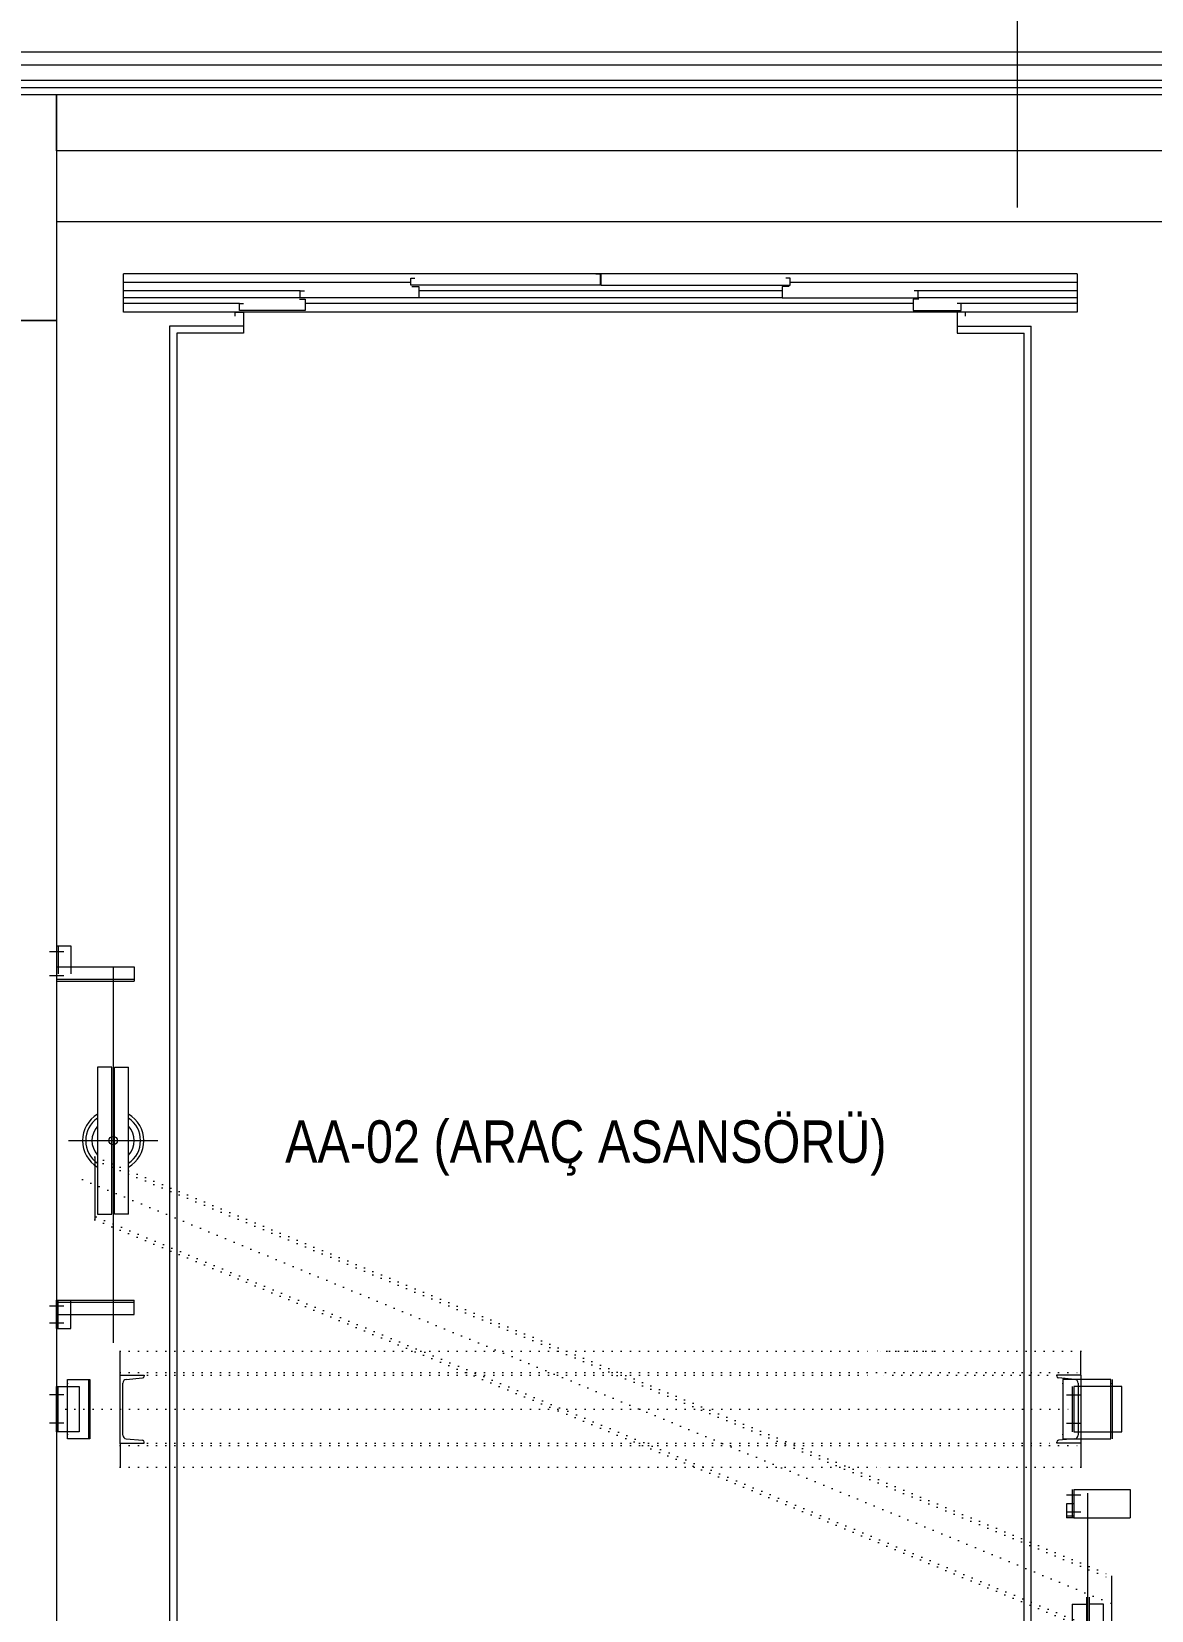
# Model space of a CAD drawing. Extents: x -2365 to 41970, y -230 to 8114.
# Drawn here: x 10667 to 11063, y 3356 to 3915 of the extents above; entities that cross this region are included whole.
import ezdxf

# ---------------------------------------------------------------- set-up
doc = ezdxf.new("R2010")
doc.units = 0
doc.header["$LTSCALE"] = 25
doc.linetypes.add('DOT2', pattern=[0.125, 0, -0.125])
doc.layers.get('0').update_dxf_attribs({"color": 9, "lineweight": 9})
for name, color, linetype, lineweight in [('00', 9, 'Continuous', 9), ('01', 9, 'Continuous', 9), ('06D', 9, 'Continuous', 9), ('10A', 9, 'Continuous', 9), ('20', 9, 'DOT2', 9), ('21', 9, 'Continuous', 9), ('24', 9, 'Continuous', 9), ('33', 9, 'BATTING', 9)]:
    doc.layers.add(name, color=color, linetype=linetype, lineweight=lineweight)
doc.styles.add('MuuM_TEXT-STANDART', font='ARIALN.TTF')
doc.linetypes.add('BATTING', pattern='A,0.0001,-0.1,[134,ltypeshp.shx,S=0.1,R=0,X=-0.1,Y=0],-0.2,[134,ltypeshp.shx,S=0.1,R=180,X=0.1,Y=0],-0.1', length=0.4001)

# ---------------------------------------------------------------- blocks, each defined once
blk = doc.blocks.new('p-kolon-80x80-vw')
at = {"layer": '01'}
blk.add_lwpolyline([(-40, -40), (-40, 40), (40, 40), (40, -40)], close=True, dxfattribs=at)
blk = doc.blocks.new('NPU240')
for p, q in [((0, -120), (0, 120)), ((0, 120), (85, 120)), ((85, 120), (85, 116.7)), ((9.5, -92.2), (9.5, 92.2)), ((21.4, 105.2), (79.1, 110.2)), ((21.4, -105.2), (79.1, -110.2)), ((0, -120), (85, -120)), ((85, -120), (85, -116.7))]:
    blk.add_line(p, q)
for centre, radius, start, end in [((78.5, 116.7), 6.5, 275, 0), ((22.5, 92.2), 13, 95, 180), ((22.5, -92.2), 13, 180, 265), ((78.5, -116.7), 6.5, 0, 85)]:
    blk.add_arc(centre, radius, start, end)
blk = doc.blocks.new('asansr-acilmayan')
for p in [(1926.2, 24884.45), (1926.2, 24884.45), (1926.2, 24884.45), (1926.2, 24866.45)]:
    blk.add_point(p)
at = {"layer": '06D'}
for p, q in [((1593.7, 25263.7), (1593.7, 25277.2)), ((1931.2, 25277.2), (1593.7, 25277.2)), ((1695.35, 25274.2), (1593.7, 25274.2)), ((1931.2, 25274.2), (1829.65, 25274.2)), ((1931.2, 25277.2), (1931.2, 25263.7)), ((1656.2, 25271.2), (1593.7, 25271.2)), ((1656.2, 25268.7), (1593.7, 25268.7)), ((1634.7, 25266.7), (1593.7, 25266.7)), ((1873.2, 25266.7), (1658, 25266.7)), ((1826.8, 25271.2), (1698.2, 25271.2)), ((1826.8, 25268.7), (1698.2, 25268.7)), ((1931.2, 25271.2), (1875, 25271.2)), ((1931.2, 25268.7), (1875, 25268.7)), ((1931.2, 25266.7), (1890.2, 25266.7)), ((1931.2, 25263.7), (1593.7, 25263.7)), ((1610, 25258.7), (1610, 24624.2)), ((1636.2, 25258.7), (1610, 25258.7)), ((1612.5, 25256.2), (1612.5, 24626.7)), ((1636.2, 25256.2), (1612.5, 25256.2)), ((1636.2, 25258.7), (1636.2, 25256.2)), ((1888.7, 25258.7), (1888.7, 25256.2)), ((1888.7, 25258.7), (1915, 25258.7)), ((1888.7, 25256.2), (1912.5, 25256.2)), ((1912.5, 24626.7), (1912.5, 25256.2)), ((1915, 24624.2), (1915, 25258.7)), ((1570, 25039.45), (1575, 25039.45)), ((1570, 25039.45), (1570, 25029.45)), ((1570.5, 25039.45), (1570.5, 25029.45)), ((1575, 25039.45), (1575, 25029.45)), ((1567.5, 25037.45), (1572.5, 25037.45)), ((1567.5, 25028.95), (1572.5, 25028.95)), ((1570, 25031.95), (1597.5, 25031.95)), ((1570, 25027.55), (1597.5, 25027.55)), ((1570, 25026.95), (1597.5, 25026.95)), ((1570, 25026.95), (1575, 25026.95)), ((1590, 25031.95), (1590, 24898.95)), ((1597.5, 25031.95), (1597.5, 25026.95)), ((1584.5, 24996.45), (1584.5, 24944.45)), ((1589.5, 24996.45), (1584.5, 24996.45)), ((1589.5, 24944.45), (1589.5, 24996.45)), ((1590.5, 24944.45), (1590.5, 24996.45)), ((1590.5, 24996.45), (1595.5, 24996.45)), ((1595.5, 24944.45), (1595.5, 24996.45)), ((1574.15, 24970.45), (1605.85, 24970.45)), ((1583.54, 24964.75), (1583.57, 24942.45)), ((1584.5, 24944.45), (1589.5, 24944.45)), ((1595.5, 24944.45), (1590.5, 24944.45)), ((1567.5, 24911.95), (1572.5, 24911.95)), ((1570, 24913.95), (1597.5, 24913.95)), ((1570, 24903.95), (1570, 24913.95)), ((1570, 24913.95), (1575, 24913.95)), ((1570, 24913.35), (1597.5, 24913.35)), ((1570.5, 24903.95), (1570.5, 24913.95)), ((1575, 24903.95), (1575, 24913.95)), ((1597.5, 24908.95), (1597.5, 24913.95)), ((1567.5, 24905.95), (1572.5, 24905.95)), ((1570, 24908.95), (1597.5, 24908.95)), ((1570, 24903.95), (1575, 24903.95)), ((1592.5, 24887.45), (1592.5, 24895.95)), ((1932.5, 24887.45), (1932.5, 24895.95)), ((1570, 24867.45), (1570, 24883.45)), ((1570, 24883.45), (1578, 24883.45)), ((1570.5, 24867.45), (1570.5, 24883.45)), ((1573.8, 24864.95), (1573.8, 24885.95)), ((1573.8, 24885.95), (1581.8, 24885.95)), ((1578, 24883.45), (1578, 24867.45)), ((1581.3, 24885.95), (1581.3, 24864.95)), ((1581.8, 24885.95), (1581.8, 24864.95)), ((1926.2, 24885.95), (1926.2, 24864.95)), ((1943.2, 24885.95), (1926.2, 24885.95)), ((1929.5, 24883.45), (1929.5, 24867.45)), ((1947, 24883.45), (1930, 24883.45)), ((1930, 24883.45), (1930, 24867.45)), ((1943.2, 24864.95), (1943.2, 24885.95)), ((1943.7, 24864.95), (1943.7, 24885.95)), ((1947, 24867.45), (1947, 24883.45)), ((1572.5, 24880.45), (1567.5, 24880.45)), ((1927.5, 24880.45), (1932.5, 24880.45)), ((1572.5, 24870.45), (1567.5, 24870.45)), ((1927.5, 24870.45), (1932.5, 24870.45)), ((1578, 24867.45), (1570, 24867.45)), ((1581.8, 24864.95), (1573.8, 24864.95)), ((1926.2, 24864.95), (1943.2, 24864.95)), ((1930, 24867.45), (1947, 24867.45)), ((1592.5, 24863.45), (1592.5, 24854.95)), ((1932.5, 24863.45), (1932.5, 24854.95)), ((1932.5, 24844.95), (1927.5, 24844.95)), ((1929.5, 24846.95), (1929.5, 24836.95)), ((1930, 24846.95), (1930, 24836.95)), ((1930, 24846.95), (1950, 24846.95)), ((1935, 24712.7), (1935, 24845.7)), ((1950, 24846.95), (1950, 24836.95)), ((1930, 24841.95), (1927.5, 24841.95)), ((1927.5, 24841.95), (1927.5, 24836.95)), ((1932.5, 24838.95), (1927.5, 24838.95)), ((1930, 24837.55), (1927.5, 24837.55)), ((1930, 24836.95), (1927.5, 24836.95)), ((1930, 24836.95), (1950, 24836.95)), ((1943.45, 24794.17), (1943.45, 24816.46)), ((1934.5, 24808.95), (1934.5, 24756.95)), ((1935.5, 24808.95), (1935.5, 24756.95)), ((1929.5, 24806.45), (1929.5, 24754.45)), ((1929.5, 24806.45), (1934.5, 24806.45)), ((1940.5, 24806.45), (1935.5, 24806.45)), ((1940.5, 24754.45), (1940.5, 24806.45))]:
    blk.add_line(p, q, dxfattribs=at)
for points in [[(1695.7, 25272.7), (1698.2, 25272.7), (1698.2, 25268.7), (1656.2, 25268.7), (1656.2, 25271.2), (1657.7, 25271.2)], [(1760.85, 25277.2), (1762.35, 25277.2), (1762.35, 25273.2), (1695.35, 25273.2), (1695.35, 25275.7), (1696.85, 25275.7)], [(1764.15, 25277.2), (1762.65, 25277.2), (1762.65, 25273.2), (1829.65, 25273.2), (1829.65, 25275.7), (1828.15, 25275.7)], [(1829.3, 25272.7), (1826.8, 25272.7), (1826.8, 25268.7), (1875, 25268.7), (1875, 25271.2), (1873.5, 25271.2)], [(1656, 25268.2), (1658, 25268.2), (1658, 25264.2), (1634.7, 25264.2), (1634.7, 25266.7), (1636.2, 25266.7)], [(1875.2, 25268.2), (1873.2, 25268.2), (1873.2, 25264.2), (1890.2, 25264.2), (1890.2, 25266.7), (1888.7, 25266.7)], [(1633.2, 25262.2), (1633.2, 25263.7), (1636.2, 25263.7), (1636.2, 25258.7)], [(1891.7, 25262.2), (1891.7, 25263.7), (1888.7, 25263.7), (1888.7, 25258.7)]]:
    blk.add_lwpolyline(points, dxfattribs=at)
blk.add_circle((1590, 24970.45), 1.5, dxfattribs=at)
for radius, start, end in [(10.85, 120.4584, 239.5416), (9.7, 124.542, 235.458), (10.85, 300.4584, 59.5416), (9.7, 304.542, 55.458), (7.5, 137.1666, 222.8334), (7.5, 317.1666, 42.8334)]:
    blk.add_arc((1590, 24970.45), radius, start, end, dxfattribs=at)
for p in [(1573.8, 24884.45), (1943.2, 24884.45), (1573.8, 24866.45), (1573.8, 24866.45), (1573.8, 24866.45), (1581.8, 24866.45)]:
    blk.add_point(p, dxfattribs=at)
at = {"layer": '20'}
for p, q in [((1583.54, 24963.56), (1943.02, 24815.45)), ((1583.57, 24964.74), (1943.45, 24816.46)), ((1579.13, 24956.66), (1943.45, 24806.57)), ((1584, 24943.47), (1943.45, 24795.37)), ((1583.57, 24942.45), (1943.45, 24794.17)), ((1592.5, 24895.95), (1860, 24895.95)), ((1880, 24895.95), (1860, 24895.95)), ((1932.5, 24895.95), (1860, 24895.95)), ((1592.5, 24888.35), (1932.5, 24888.35)), ((1592.5, 24887.45), (1860, 24887.45)), ((1924, 24887.45), (1860, 24887.45)), ((1570, 24875.45), (1930, 24875.45)), ((1592.5, 24863.45), (1924, 24863.45)), ((1592.5, 24862.55), (1932.5, 24862.55)), ((1592.5, 24854.95), (1862.5, 24854.95)), ((1932.5, 24854.95), (1860, 24854.95))]:
    blk.add_line(p, q, dxfattribs=at)
at = {"layer": '06D', "xscale": 0.0999999999985448, "yscale": 0.0999999999985448, "zscale": 0.0999999999985448}
blk.add_blockref('NPU240', (1592.5, 24875.45), dxfattribs=at)
at = {"layer": '06D', "xscale": 0.0999999999985448, "yscale": 0.0999999999985448, "zscale": 0.0999999999985448, "rotation": 180}
blk.add_blockref('NPU240', (1932.5, 24875.45), dxfattribs=at)
blk = doc.blocks.new('p-aks_vw')
at = {"layer": '24', "ltscale": 2}
blk.add_lwpolyline([(3620, 3837.5), (3620, 3540)], dxfattribs=at)

msp = doc.modelspace()

# ---------------------------------------------------------------- linework, layer by layer
at = {"layer": '00'}
for points in [[(11395.84, 3142.5), (11039.04, 3142.5), (11039.04, 3157.5), (11105.84, 3157.5), (11105.84, 3347.5), (11075.84, 3347.5), (11075.84, 3872.5), (10675.84, 3872.5), (10675.84, 3892.5), (11395.84, 3892.5), (11395.84, 3872.5), (11090.84, 3872.5), (11090.84, 3362.5), (11460.84, 3362.5), (11460.84, 3812.5), (11475.84, 3812.5), (11475.84, 3192.5), (11460.84, 3192.5), (11460.84, 3347.5), (11335.84, 3347.5), (11335.84, 3157.5), (11395.84, 3157.5), (11395.84, 3142.5)], [(10660.84, 3542.5), (10640.84, 3542.5), (10640.84, 3557.5), (10660.84, 3557.5), (10660.84, 3812.5), (10670.84, 3812.5), (10675.84, 3812.5), (10675.84, 3192.5), (10660.84, 3192.5), (10660.84, 3542.5)]]:
    msp.add_lwpolyline(points, dxfattribs=at)
at = {"layer": '06D'}
for points in [[(12297.51, 207.5), (11450.84, 207.5), (11450.84, 307.5), (7390.84, 307.5), (7390.84, 1357.5), (9790.84, 1357.5), (9790.84, 3897.5), (11450.84, 3897.5), (11450.84, 3997.5), (12297.51, 3997.5)], [(10675.84, 3847.5), (11075.84, 3847.5)]]:
    msp.add_lwpolyline(points, dxfattribs=at)
at = {"layer": '10A'}
msp.add_lwpolyline([(11438.59, 3907.5), (9789.09, 3907.5), (9789.09, 3903), (11438.59, 3903)], close=True, dxfattribs=at)
at = {"layer": '33', "ltscale": 0.2}
msp.add_lwpolyline([(9793.34, 3110.3), (9793.34, 3895), (11453.34, 3895), (11453.34, 3995), (11761.14, 3995)], dxfattribs=at)

# ---------------------------------------------------------------- block references
for name, p in [('p-kolon-80x80-vw', (10635.84, 3852.5)), ('asansr-acilmayan', (9105.84, -21448.2))]:
    msp.add_blockref(name, p)
at = {"layer": '24'}
msp.add_blockref('p-aks_vw', (7395.84, 312.5), dxfattribs=at)

# ---------------------------------------------------------------- texts
at = {"layer": '21', "insert": (10863.15, 3519.61), "char_height": 15, "attachment_point": 5, "style": 'MuuM_TEXT-STANDART'}
msp.add_mtext_dynamic_manual_height_columns('AA-02 (ARAÇ ASANSÖRÜ)', width=388.5584, gutter_width=156.51, heights=[0], dxfattribs=at)

doc.saveas('drawing.dxf')
